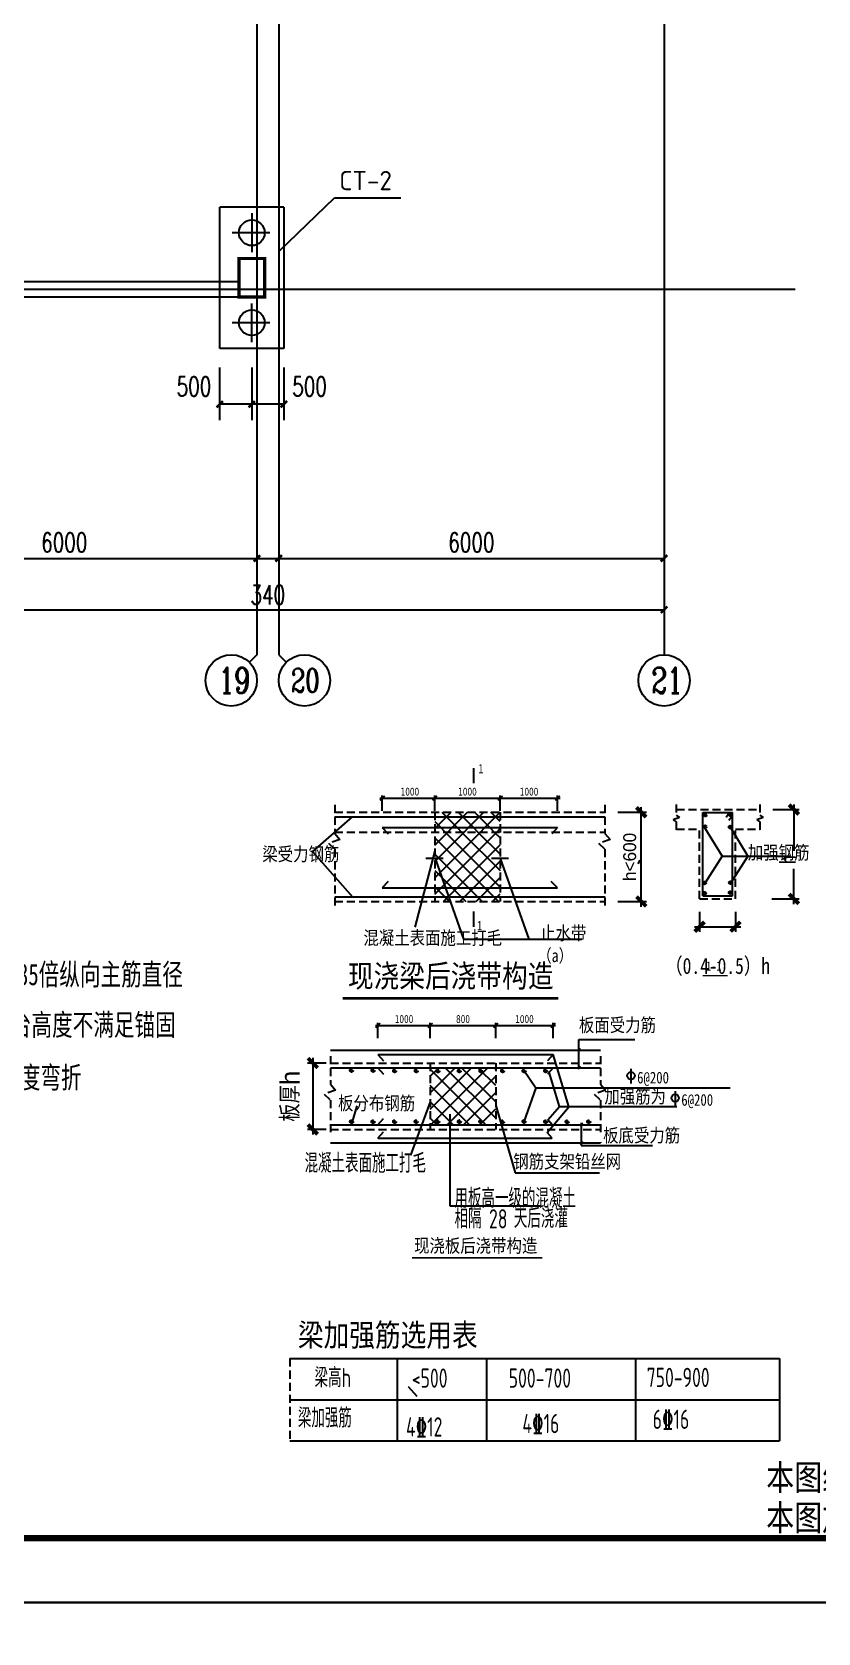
# Model space of a CAD drawing. Extents: x -73672 to 366960, y -527333 to 140666.
# Drawn here: x 296272 to 308511, y -18693 to 6234 of the extents above; entities that cross this region are included whole.
import ezdxf
from ezdxf.enums import TextEntityAlignment as Align

# ---------------------------------------------------------------- set-up
doc = ezdxf.new("R2010")
doc.units = 0
doc.header["$LTSCALE"] = 1000
doc.header["$MEASUREMENT"] = 0
doc.linetypes.add('CENTERX2', pattern=[4, 2.5, -0.5, 0.5, -0.5])
doc.linetypes.add('HIDDEN2', pattern=[0.1875, 0.125, -0.0625])
for name, color, linetype in [('1', 1, 'CENTERX2'), ('AXIS', 3, 'Continuous'), ('AXIS_TEXT', 7, 'Continuous'), ('COLUMN', 9, 'Continuous'), ('E_WINDOW', 4, 'Continuous'), ('LAYER1', 210, 'HIDDEN2'), ('LAYER2', 6, 'Continuous'), ('LAYER3', 7, 'Continuous'), ('LAYER4', 7, 'Continuous'), ('NUM', 3, 'Continuous'), ('PUB_TEXT', 7, 'Continuous'), ('PUB_TITLE', 4, 'Continuous'), ('TEXT', 3, 'Continuous'), ('WALL', 9, 'Continuous'), ('图签', 120, 'Continuous'), ('建-尺寸', 3, 'Continuous')]:
    doc.layers.add(name, color=color, linetype=linetype)
doc.styles.add('_HZTXT', font='', dxfattribs={"width": 0.8})
doc.styles.add('_TCH_AXIS', font='COMPLEX', dxfattribs={"bigfont": 'GBCBIG'})
doc.styles.add('_TCH_DIM_T3', font='SIMPLEX', dxfattribs={"width": 0.705882, "bigfont": 'GBCBIG'})
doc.styles.add('A-DIM_T3', font='SIMPLEX', dxfattribs={"width": 0.705882, "bigfont": 'GBCBIG'})
doc.styles.add('COMPLEX', font='COMPLEX', dxfattribs={"bigfont": 'Tssdchn.shx'})
doc.styles.add('HZTXT', font='txt', dxfattribs={"bigfont": 'HZTXT'})
doc.styles.add('STYLE2', font='simtxt.shx', dxfattribs={"bigfont": 'hzdx.shx'})
doc.styles.add('STYLE3', font='', dxfattribs={"width": 0.8})
doc.styles.add('TSSD_Norm', font='Tssdeng.shx', dxfattribs={"bigfont": 'hztxt.shx'})
doc.styles.add('TSSD_Rein', font='Tssdeng.shx', dxfattribs={"width": 0.7, "bigfont": 'hztxt.shx'})
doc.styles.add('图签', font='', dxfattribs={"width": 0.8})
doc.styles.add('说明', font='', dxfattribs={"width": 0.7})
doc.styles.get('_HZTXT').set_extended_font_data('NSimSun')
doc.styles.get('STYLE3').set_extended_font_data('SimSun')
doc.styles.get('图签').set_extended_font_data('SimSun')
doc.styles.get('说明').set_extended_font_data('FangSong_GB2312')
doc.dimstyles.new('1', dxfattribs={"dimtxt": 250, "dimasz": 150, "dimexe": 80, "dimexo": 200, "dimgap": 80, "dimtad": 1, "dimdec": 0, "dimzin": 0, "dimdsep": 46, "dimtxsty": 'STYLE3', "dimblk1": 'ARCHTICK', "dimblk2": 'ARCHTICK', "dimsah": 1, "dimcen": 0.09, "dimdle": 80, "dimclrd": 256, "dimclre": 256, "dimclrt": 256, "dimadec": 0, "dimazin": 0, "dimtfac": 1, "dimtdec": 0, "dimtmove": 2, "dimatfit": 3, "dimldrblk": 'ARCHTICK', "dimfxl": 0, "dimtolj": 1, "dimtzin": 0, "dimarcsym": 0})
doc.dimstyles.new('3', dxfattribs={"dimtxt": 200, "dimasz": 150, "dimexe": 80, "dimexo": 200, "dimgap": 80, "dimtad": 1, "dimdec": 0, "dimzin": 0, "dimdsep": 46, "dimtxsty": 'STYLE2', "dimblk1": 'ARCHTICK', "dimblk2": 'ARCHTICK', "dimsah": 1, "dimcen": 0.09, "dimdle": 80, "dimclrd": 256, "dimclre": 256, "dimclrt": 256, "dimadec": 0, "dimazin": 0, "dimtfac": 1, "dimtdec": 0, "dimtmove": 2, "dimatfit": 3, "dimldrblk": 'ARCHTICK', "dimfxl": 0, "dimtolj": 1, "dimtzin": 0, "dimarcsym": 0})
doc.dimstyles.new('_TCH_ARCH-100', dxfattribs={"dimtxt": 297.5, "dimasz": 100, "dimexe": 250, "dimexo": 300, "dimgap": 100, "dimtad": 1, "dimdec": 0, "dimzin": 0, "dimdsep": 46, "dimtxsty": '_TCH_DIM_T3', "dimblk": 'ARCHTICK', "dimcen": 0.09, "dimclrt": 7, "dimazin": 2, "dimtfac": 1, "dimtdec": 0, "dimtix": 1, "dimtmove": 2, "dimatfit": 3, "dimfxl": 0, "dimtolj": 1, "dimtzin": 0, "dimarcsym": 0})
doc.dimstyles.new('A-DIM-100', dxfattribs={"dimtxt": 297.5, "dimasz": 100, "dimexe": 250, "dimexo": 300, "dimgap": 100, "dimtad": 1, "dimdec": 0, "dimzin": 0, "dimdsep": 46, "dimtxsty": 'A-DIM_T3', "dimblk": 'ARCHTICK', "dimcen": 0.09, "dimclrt": 7, "dimazin": 2, "dimtfac": 1, "dimtdec": 0, "dimtix": 1, "dimtmove": 2, "dimatfit": 3, "dimfxl": 0, "dimtolj": 1, "dimtzin": 0, "dimarcsym": 0})
doc.dimstyles.new('NEW', dxfattribs={"dimtxt": 200, "dimasz": 150, "dimexe": 80, "dimexo": 0, "dimgap": 50, "dimtad": 1, "dimdec": 0, "dimzin": 0, "dimdsep": 46, "dimtxsty": 'STYLE2', "dimblk1": 'ARCHTICK', "dimblk2": 'ARCHTICK', "dimsah": 1, "dimcen": 0.09, "dimdle": 80, "dimclrd": 256, "dimclre": 256, "dimclrt": 256, "dimadec": 0, "dimazin": 0, "dimtfac": 1, "dimtdec": 0, "dimtmove": 2, "dimatfit": 3, "dimldrblk": 'ARCHTICK', "dimfxl": 0, "dimtolj": 1, "dimtzin": 0, "dimarcsym": 0})
pattern_1 = [(45, (290889.64, -20878.62), (-127.2792, 127.2792), []), (135, (290889.64, -20878.62), (-127.2792, -127.2792), [])]

# ---------------------------------------------------------------- blocks, each defined once
blk = doc.blocks.new('0#竖图签')
at = {"layer": '图签', "style": '图签', "width": 0.8}
for s, p in [('本图纸版权归公司所有，不得用于本工程以外范围', (-17674, 746)), ('本图加盖公司出图专用章有效', (-17674, 121))]:
    blk.add_text(s, height=400, dxfattribs=at).set_placement(p)
blk = doc.blocks.new('_ArchTick')
at = {"color": 0, "linetype": 'ByBlock', "const_width": 0.4}
blk.add_lwpolyline([(-0.5, -0.5), (0.5, 0.5)], dxfattribs=at)
blk = doc.blocks.new('*D7796')
at = {"layer": 'Defpoints', "color": 0}
for p in [(307607, -5872), (307594, -7263), (308136, -7263)]:
    blk.add_point(p, dxfattribs=at)
at = {"layer": 'LAYER3', "lineweight": -2}
for p, q in [((307807, -5872), (308216, -5872)), ((308136, -5792), (308136, -6513)), ((308136, -7343), (308136, -6797)), ((307794, -7263), (308216, -7263))]:
    blk.add_line(p, q, dxfattribs=at)
at = {"layer": 'LAYER3', "linetype": 'ByBlock', "lineweight": -2, "xscale": 150, "yscale": 150, "zscale": 150}
for p, rotation in [((308136, -5872), 90), ((308136, -7263), 270)]:
    blk.add_blockref('_ArchTick', p, dxfattribs=dict(at, rotation=rotation))
at = {"layer": 'LAYER3', "insert": (308038, -6655), "char_height": 250, "attachment_point": 5, "rotation": 90, "style": 'STYLE3'}
blk.add_mtext('\\A1;h', dxfattribs=at)
blk = doc.blocks.new('*D7797')
at = {"layer": 'Defpoints', "color": 0}
for p in [(305195, -5915), (305760, -5915), (305195, -7305)]:
    blk.add_point(p, dxfattribs=at)
at = {"layer": 'LAYER3', "lineweight": -2}
for p, q in [((305395, -5915), (305840, -5915)), ((305760, -7385), (305760, -5835)), ((305395, -7305), (305840, -7305))]:
    blk.add_line(p, q, dxfattribs=at)
at = {"layer": 'LAYER3', "linetype": 'ByBlock', "lineweight": -2, "xscale": 150, "yscale": 150, "zscale": 150}
for p, rotation in [((305760, -5915), 90), ((305760, -7305), 270)]:
    blk.add_blockref('_ArchTick', p, dxfattribs=dict(at, rotation=rotation))
at = {"layer": 'LAYER3', "insert": (305580, -6610), "char_height": 200, "attachment_point": 5, "rotation": 90, "style": 'STYLE2'}
blk.add_mtext('\\A1;h<600', dxfattribs=at)
blk = doc.blocks.new('*D7798')
at = {"layer": 'Defpoints', "color": 0}
for p in [(306668, -7263), (307228, -7263), (307228, -7696)]:
    blk.add_point(p, dxfattribs=at)
at = {"layer": 'LAYER3', "lineweight": -2}
for p, q in [((306668, -7463), (306668, -7776)), ((307228, -7463), (307228, -7776)), ((306588, -7696), (307308, -7696))]:
    blk.add_line(p, q, dxfattribs=at)
at = {"layer": 'LAYER3', "linetype": 'ByBlock', "lineweight": -2, "xscale": 150, "yscale": 150, "zscale": 150, "rotation": 180}
blk.add_blockref('_ArchTick', (306668, -7696), dxfattribs=at)
at = {"layer": 'LAYER3', "linetype": 'ByBlock', "lineweight": -2, "xscale": 150, "yscale": 150, "zscale": 150}
blk.add_blockref('_ArchTick', (307228, -7696), dxfattribs=at)
at = {"layer": 'LAYER3', "insert": (306948, -8323), "char_height": 250, "attachment_point": 5, "style": 'STYLE3'}
blk.add_mtext('\\A1;（0.4-0.5）h', dxfattribs=at)
blk = doc.blocks.new('*D7799')
at = {"layer": 'Defpoints', "color": 0}
for p in [(300853, -9819), (300644, -10852), (300853, -10852)]:
    blk.add_point(p, dxfattribs=at)
at = {"layer": 'TEXT', "lineweight": -2}
for p, q in [((300853, -9819), (300564, -9819)), ((300644, -9739), (300644, -10932)), ((300853, -10852), (300564, -10852))]:
    blk.add_line(p, q, dxfattribs=at)
at = {"layer": 'TEXT', "linetype": 'ByBlock', "lineweight": -2, "xscale": 150, "yscale": 150, "zscale": 150}
for p, rotation in [((300644, -9819), 90), ((300644, -10852), 270)]:
    blk.add_blockref('_ArchTick', p, dxfattribs=dict(at, rotation=rotation))
at = {"layer": 'TEXT', "insert": (300292, -10336), "char_height": 300, "attachment_point": 5, "rotation": 90, "style": 'STYLE2'}
blk.add_mtext('\\A1;板厚h', dxfattribs=at)
blk = doc.blocks.new('_AXISO')
blk.add_circle((0, 0), 0.5)
at = {"layer": 'AXIS_TEXT', "style": 'COMPLEX'}
blk.add_attdef('A', text='', height=0.56, dxfattribs=at).set_placement((-0.25, -0.28), (0.25, -0.28), align=Align.FIT)
blk = doc.blocks.new('*D7920')
at = {"layer": 'AXIS', "color": 0, "lineweight": -2}
for p, q in [((191774, 238), (191774, -3012)), ((306114, 238), (306114, -3012)), ((191774, -2762), (306114, -2762))]:
    blk.add_line(p, q, dxfattribs=at)
at = {"layer": 'Defpoints', "color": 0}
for p in [(191774, 538), (306114, 538), (306114, -2762)]:
    blk.add_point(p, dxfattribs=at)
at = {"layer": 'AXIS', "color": 0, "linetype": 'ByBlock', "lineweight": -2, "xscale": 100, "yscale": 100, "zscale": 100, "rotation": 180}
blk.add_blockref('_ArchTick', (191774, -2762), dxfattribs=at)
at = {"layer": 'AXIS', "color": 0, "linetype": 'ByBlock', "lineweight": -2, "xscale": 100, "yscale": 100, "zscale": 100}
blk.add_blockref('_ArchTick', (306114, -2762), dxfattribs=at)
at = {"layer": 'AXIS', "color": 7, "insert": (248944, -2513), "char_height": 297.5, "attachment_point": 5, "style": '_TCH_DIM_T3'}
blk.add_mtext('\\A1;114340', dxfattribs=at)
blk = doc.blocks.new('*D7938')
at = {"layer": 'AXIS', "color": 0, "lineweight": -2}
for p, q in [((293774, 238), (293774, -2212)), ((299774, 238), (299774, -2212)), ((293774, -1962), (299774, -1962))]:
    blk.add_line(p, q, dxfattribs=at)
at = {"layer": 'Defpoints', "color": 0}
for p in [(293774, 538), (299774, 538), (299774, -1962)]:
    blk.add_point(p, dxfattribs=at)
at = {"layer": 'AXIS', "color": 0, "linetype": 'ByBlock', "lineweight": -2, "xscale": 100, "yscale": 100, "zscale": 100, "rotation": 180}
blk.add_blockref('_ArchTick', (293774, -1962), dxfattribs=at)
at = {"layer": 'AXIS', "color": 0, "linetype": 'ByBlock', "lineweight": -2, "xscale": 100, "yscale": 100, "zscale": 100}
blk.add_blockref('_ArchTick', (299774, -1962), dxfattribs=at)
at = {"layer": 'AXIS', "color": 7, "insert": (296774, -1713), "char_height": 297.5, "attachment_point": 5, "style": '_TCH_DIM_T3'}
blk.add_mtext('\\A1;6000', dxfattribs=at)
blk = doc.blocks.new('*D7939')
at = {"layer": 'AXIS', "color": 0, "lineweight": -2}
for p, q in [((299774, 238), (299774, -2212)), ((300114, 238), (300114, -2212)), ((299774, -1962), (300114, -1962))]:
    blk.add_line(p, q, dxfattribs=at)
at = {"layer": 'Defpoints', "color": 0}
for p in [(299774, 538), (300114, 538), (300114, -1962)]:
    blk.add_point(p, dxfattribs=at)
at = {"layer": 'AXIS', "color": 0, "linetype": 'ByBlock', "lineweight": -2, "xscale": 100, "yscale": 100, "zscale": 100, "rotation": 180}
blk.add_blockref('_ArchTick', (299774, -1962), dxfattribs=at)
at = {"layer": 'AXIS', "color": 0, "linetype": 'ByBlock', "lineweight": -2, "xscale": 100, "yscale": 100, "zscale": 100}
blk.add_blockref('_ArchTick', (300114, -1962), dxfattribs=at)
at = {"layer": 'AXIS', "color": 7, "insert": (299944, -2529), "char_height": 297.5, "attachment_point": 5, "style": '_TCH_DIM_T3'}
blk.add_mtext('\\A1;340', dxfattribs=at)
blk = doc.blocks.new('*D7940')
at = {"layer": 'AXIS', "color": 0, "lineweight": -2}
for p, q in [((300114, 238), (300114, -2212)), ((306114, 238), (306114, -2212)), ((300114, -1962), (306114, -1962))]:
    blk.add_line(p, q, dxfattribs=at)
at = {"layer": 'Defpoints', "color": 0}
for p in [(300114, 538), (306114, 538), (306114, -1962)]:
    blk.add_point(p, dxfattribs=at)
at = {"layer": 'AXIS', "color": 0, "linetype": 'ByBlock', "lineweight": -2, "xscale": 100, "yscale": 100, "zscale": 100, "rotation": 180}
blk.add_blockref('_ArchTick', (300114, -1962), dxfattribs=at)
at = {"layer": 'AXIS', "color": 0, "linetype": 'ByBlock', "lineweight": -2, "xscale": 100, "yscale": 100, "zscale": 100}
blk.add_blockref('_ArchTick', (306114, -1962), dxfattribs=at)
at = {"layer": 'AXIS', "color": 7, "insert": (303114, -1713), "char_height": 297.5, "attachment_point": 5, "style": '_TCH_DIM_T3'}
blk.add_mtext('\\A1;6000', dxfattribs=at)
blk = doc.blocks.new('*D8985')
at = {"layer": 'Defpoints', "color": 0}
for p in [(299694, 1308), (300194, 1308), (299694, 439)]:
    blk.add_point(p, dxfattribs=at)
at = {"layer": '建-尺寸', "color": 0, "lineweight": -2}
for p, q in [((299694, 1008), (299694, 189)), ((300194, 1008), (300194, 189)), ((300194, 439), (299694, 439))]:
    blk.add_line(p, q, dxfattribs=at)
at = {"layer": '建-尺寸', "color": 0, "linetype": 'ByBlock', "lineweight": -2, "xscale": 100, "yscale": 100, "zscale": 100, "rotation": 180}
blk.add_blockref('_ArchTick', (299694, 439), dxfattribs=at)
at = {"layer": '建-尺寸', "color": 0, "linetype": 'ByBlock', "lineweight": -2, "xscale": 100, "yscale": 100, "zscale": 100}
blk.add_blockref('_ArchTick', (300194, 439), dxfattribs=at)
at = {"layer": '建-尺寸', "color": 7, "insert": (300594, 714), "char_height": 297.5, "attachment_point": 5, "style": 'A-DIM_T3'}
blk.add_mtext('\\A1;500', dxfattribs=at)
blk = doc.blocks.new('*D8986')
at = {"layer": 'Defpoints', "color": 0}
for p in [(299194, 1308), (299694, 1308), (299194, 439)]:
    blk.add_point(p, dxfattribs=at)
at = {"layer": '建-尺寸', "color": 0, "lineweight": -2}
for p, q in [((299194, 1008), (299194, 189)), ((299694, 1008), (299694, 189)), ((299694, 439), (299194, 439))]:
    blk.add_line(p, q, dxfattribs=at)
at = {"layer": '建-尺寸', "color": 0, "linetype": 'ByBlock', "lineweight": -2, "xscale": 100, "yscale": 100, "zscale": 100, "rotation": 180}
blk.add_blockref('_ArchTick', (299194, 439), dxfattribs=at)
at = {"layer": '建-尺寸', "color": 0, "linetype": 'ByBlock', "lineweight": -2, "xscale": 100, "yscale": 100, "zscale": 100}
blk.add_blockref('_ArchTick', (299694, 439), dxfattribs=at)
at = {"layer": '建-尺寸', "color": 7, "insert": (298794, 714), "char_height": 297.5, "attachment_point": 5, "style": 'A-DIM_T3'}
blk.add_mtext('\\A1;500', dxfattribs=at)

msp = doc.modelspace()

# ---------------------------------------------------------------- hatches: boundary and pattern name
at = {"layer": 'LAYER1'}
h = msp.add_hatch(dxfattribs=at)
h.set_pattern_fill('ANSI37', color=256, scale=1440, style=0)
h.set_pattern_definition(pattern_1)
h.paths.add_polyline_path([(303563.51, -7088.79), (303563.51, -6221.87), (302542.62, -6221.87), (302542.62, -7088.79)])
h.paths.add_polyline_path([(303563.51, -6152.67), (303563.51, -5986.71), (302542.62, -5986.71), (302542.62, -6152.67)])
h.paths.add_polyline_path([(302542.62, -5914.71), (302542.62, -5986.71), (303563.51, -5986.71), (303563.51, -5914.71)])
h.paths.add_polyline_path([(303563.51, -7233.42), (303563.51, -7088.79), (302542.62, -7088.79), (302542.62, -7233.42)])
h.paths.add_polyline_path([(303563.51, -7305.42), (303563.51, -7233.42), (302542.62, -7233.42), (302542.62, -7305.42)])
for points in [[(306777.46, -5960.39, 1), (306733.09, -5960.39, 1)], [(307169.74, -5955.55, 1), (307125.37, -5955.55, 1)], [(306777.46, -6139.43, 1), (306733.09, -6139.43, 1)], [(307164.89, -6144.27, 1), (307120.53, -6144.27, 1)], [(306767.78, -7015.28, 1), (306723.41, -7015.28, 1)], [(306767.78, -7174.97, 1), (306723.41, -7174.97, 1)], [(307164.89, -7165.29, 1), (307120.53, -7165.29, 1)], [(307169.74, -7010.45, 1), (307125.37, -7010.45, 1)], [(301273.13, -9934.24, 1), (301222.42, -9934.24, 1)], [(301609.07, -9934.24, 1), (301558.37, -9934.24, 1)], [(301894.31, -9940.8, 1), (301945.02, -9940.8, 1)], [(302231.19, -9940.8, 1), (302281.9, -9940.8, 1)], [(302568.07, -9941.73, 1), (302618.77, -9941.73, 1)], [(302901.22, -9940.8, 1), (302951.92, -9940.8, 1)], [(303239.03, -9942.66, 1), (303289.73, -9942.66, 1)], [(303574.97, -9939.87, 1), (303625.68, -9939.87, 1)], [(303909.99, -9940.8, 1), (303960.69, -9940.8, 1)], [(304245.93, -9939.87, 1), (304296.64, -9939.87, 1)], [(301273.13, -10731.24, 1), (301222.42, -10731.24, 1)], [(301609.07, -10731.24, 1), (301558.37, -10731.24, 1)], [(301944.08, -10731.24, 1.00000014), (301893.38, -10731.24, 1.00000014)], [(302280.03, -10730.3, 1.00000014), (302229.32, -10730.3, 1.00000014)], [(302615.98, -10730.3, 1.00000014), (302565.27, -10730.3, 1.00000014)], [(302952.86, -10730.3, 1.00000014), (302902.15, -10730.3, 1.00000014)], [(303287.87, -10729.37, 1.00000014), (303237.16, -10729.37, 1.00000014)], [(303625.68, -10732.17, 1.00000014), (303574.97, -10732.17, 1.00000014)], [(303959.76, -10728.44, 1.00000014), (303909.05, -10728.44, 1.00000014)], [(304296.64, -10731.24, 1.00000014), (304245.93, -10731.24, 1.00000014)], [(304631.65, -10732.17, 1.00000014), (304580.95, -10732.17, 1.00000014)], [(304967.6, -10731.24, 1.00000014), (304916.89, -10731.24, 1.00000014)]]:
    msp.add_hatch(color=256, dxfattribs=at).paths.add_polyline_path(points)
h = msp.add_hatch(dxfattribs=at)
h.set_pattern_fill('ANSI37', color=256, scale=1440, style=0)
h.set_pattern_definition(pattern_1)
h.paths.add_polyline_path([(303563.51, -6221.87), (303563.51, -6152.67), (302542.62, -6152.67), (302542.62, -6221.87)])
h = msp.add_hatch(dxfattribs=at)
h.set_pattern_fill('ANSI37', color=256, scale=1440, style=0)
h.set_pattern_definition([(45, (290820.21, -28042.66), (-127.2792, 127.2792), []), (135, (290820.21, -28042.66), (-127.2792, -127.2792), [])])
h.paths.add_polyline_path([(302473.19, -10779.78), (303494.08, -10779.78), (303494.08, -9891.43), (302473.19, -9891.43)])

# ---------------------------------------------------------------- linework, layer by layer
at = {"color": 1}
for p, q in [((299774.25, 59880.53), (299774.25, -593.32)), ((300114.25, 59880.53), (300114.25, -593.32)), ((306114.25, 59880.53), (306114.25, -593.32)), ((189388.6, 2228.34), (308158.19, 2228.34))]:
    msp.add_line(p, q, dxfattribs=at)
at = {"color": 0}
for p, q in [((300194.25, 3508.34), (299194.25, 3508.34)), ((299194.25, 1308.34), (299194.25, 3508.34)), ((300126.23, 2829.07), (300982.28, 3650.19)), ((300194.25, 3508.34), (300194.25, 1308.34)), ((300982.28, 3650.19), (302013.65, 3650.19)), ((300194.25, 1308.34), (299194.25, 1308.34))]:
    msp.add_line(p, q, dxfattribs=at)
at = {"color": 0, "const_width": 50}
for points in [[(299894.25, 2108.34), (299894.25, 2708.34), (299494.25, 2708.34), (299494.25, 2108.34), (299894.25, 2108.34)], [(299494.25, 2108.34), (299894.25, 2108.34), (299894.25, 2708.34), (299494.25, 2708.34), (299494.25, 2108.34)]]:
    msp.add_lwpolyline(points, dxfattribs=at)
at = {"layer": 'AXIS'}
for p, q in [((299774.25, 538.09), (299774.25, -3461.91)), ((300114.25, 538.09), (300114.25, -3461.91)), ((306114.25, 538.09), (306114.25, -3461.91)), ((299774.25, -3461.91), (299657.09, -3579.07)), ((300114.25, -3461.91), (300231.41, -3579.07))]:
    msp.add_line(p, q, dxfattribs=at)
at = {"layer": 'COLUMN'}
for points in [[(299894.25, 2708.34), (299494.25, 2708.34)], [(299494.25, 2708.34), (299494.25, 2108.34)], [(299494.25, 2708.34), (299494.25, 2108.34)], [(299894.25, 2708.34), (299494.25, 2708.34)], [(299894.25, 2108.34), (299894.25, 2708.34)], [(299894.25, 2108.34), (299894.25, 2708.34)], [(299494.25, 2108.34), (299894.25, 2108.34)], [(299494.25, 2108.34), (299894.25, 2108.34)]]:
    msp.add_lwpolyline(points, dxfattribs=at)
at = {"layer": 'E_WINDOW'}
for p, q in [((299694.25, 3413.81), (299694.25, 2808.34)), ((299975.72, 3108.34), (299388.18, 3108.34)), ((299694.25, 1402.87), (299694.25, 2008.34)), ((299975.72, 1708.34), (299388.18, 1708.34))]:
    msp.add_line(p, q, dxfattribs=at)
for centre in [(299694.25, 3108.34), (299694.25, 1708.34)]:
    msp.add_circle(centre, 200, dxfattribs=at)
at = {"layer": 'LAYER1'}
for p, q in [((300988.32, -5796.82), (300988.32, -6244.67)), ((300988.99, -5914.71), (305194.64, -5914.71)), ((302542.62, -5914.71), (302542.62, -7305.42)), ((303563.51, -5914.71), (303563.51, -7305.42)), ((305193.97, -5796.82), (305193.97, -6244.67)), ((306302.29, -5793.73), (306302.29, -5960.2)), ((306302.29, -5960.2), (306352.34, -5998.24)), ((306305.93, -5871.83), (307607.12, -5871.83)), ((307607.12, -5793.73), (307607.12, -5960.2)), ((307607.12, -5960.2), (307657.16, -5998.24)), ((300988.99, -6221.87), (305194.64, -6221.87)), ((306352.34, -5998.24), (306256.03, -6031.81)), ((306256.03, -6031.81), (306302.29, -6063.14)), ((306302.29, -6063.14), (306302.29, -6238.67)), ((306305.93, -6178.99), (306668.38, -6178.99)), ((306668.38, -7262.54), (306668.38, -6178.99)), ((307227.59, -7262.54), (307227.59, -6178.99)), ((307227.59, -6178.99), (307607.12, -6178.99)), ((307657.16, -5998.24), (307560.86, -6031.81)), ((307560.86, -6031.81), (307607.12, -6063.14)), ((307607.12, -6063.14), (307607.12, -6238.67)), ((301067.13, -6338.18), (300889.82, -6397.24)), ((300889.82, -6397.24), (300988.32, -6490.75)), ((300988.32, -6244.67), (301067.13, -6338.18)), ((305272.78, -6338.18), (305095.46, -6397.24)), ((305095.46, -6397.24), (305193.97, -6490.75)), ((305193.97, -6244.67), (305272.78, -6338.18)), ((300988.32, -6490.75), (300988.32, -7419.99)), ((305193.97, -6490.75), (305193.97, -7419.99)), ((300988.99, -7305.42), (305194.64, -7305.42)), ((306668.38, -7262.54), (307227.59, -7262.54)), ((300918.9, -9709.92), (300918.9, -10149.39)), ((305124.54, -9709.92), (305124.54, -10149.39)), ((300919.56, -9819.43), (305125.21, -9819.43)), ((302473.19, -9819.43), (302473.19, -10851.78)), ((303494.08, -9819.43), (303494.08, -10851.78)), ((300918.9, -10149.39), (300997.7, -10242.9)), ((305124.54, -10149.39), (305203.35, -10242.9)), ((300997.7, -10242.9), (300820.39, -10301.96)), ((300820.39, -10301.96), (300918.9, -10395.46)), ((300918.9, -10395.46), (300918.9, -10933.04)), ((305203.35, -10242.9), (305026.04, -10301.96)), ((305026.04, -10301.96), (305124.54, -10395.46)), ((305124.54, -10395.46), (305124.54, -10933.04)), ((300919.56, -10851.78), (305125.21, -10851.78)), ((305124.54, -11050.73), (305124.54, -11062.34)), ((300284.94, -14420.85), (300284.94, -15700.85))]:
    msp.add_line(p, q, dxfattribs=at)
at = {"layer": 'LAYER1', "linetype": 'ByBlock'}
for p, q in [((300284.94, -14420.85), (307912.36, -14420.85)), ((303347.52, -14420.85), (303347.52, -15700.85)), ((300284.94, -15060.85), (307912.36, -15060.85)), ((300284.94, -15700.85), (307912.36, -15700.85))]:
    msp.add_line(p, q, dxfattribs=at)
at = {"layer": 'LAYER1'}
for centre, radius in [((306755.28, -5960.39), 22.18), ((307147.55, -5955.55), 22.18), ((306755.28, -6139.43), 22.18), ((307142.71, -6144.27), 22.18), ((306745.59, -7015.28), 22.18), ((306745.59, -7174.97), 22.18), ((307142.71, -7165.29), 22.18), ((307147.55, -7010.45), 22.18), ((301247.77, -9934.24), 25.35), ((301583.72, -9934.24), 25.35), ((301919.66, -9940.8), 25.35), ((302256.54, -9940.8), 25.35), ((302593.42, -9941.73), 25.35), ((302926.57, -9940.8), 25.35), ((303264.38, -9942.66), 25.35), ((303600.33, -9939.87), 25.35), ((303935.34, -9940.8), 25.35), ((304271.29, -9939.87), 25.35), ((301247.77, -10731.24), 25.35), ((301583.72, -10731.24), 25.35), ((301918.73, -10731.24), 25.35), ((302254.68, -10730.3), 25.35), ((302590.62, -10730.3), 25.35), ((302927.5, -10730.3), 25.35), ((303262.52, -10729.37), 25.35), ((303600.33, -10732.17), 25.35), ((303934.41, -10728.44), 25.35), ((304271.29, -10731.24), 25.35), ((304606.3, -10732.17), 25.35), ((304942.25, -10731.24), 25.35)]:
    msp.add_circle(centre, radius, dxfattribs=at)
at = {"layer": 'LAYER2'}
for p, q in [((306716.38, -7214.54), (306716.38, -5919.83)), ((306716.38, -5919.83), (307179.59, -5919.83)), ((307134.65, -5919.83), (307079.42, -5995.83)), ((307179.59, -5967.49), (307124.36, -6043.5)), ((307179.59, -7214.54), (307179.59, -5919.83)), ((300988.32, -5986.71), (305193.97, -5986.71)), ((301727.14, -6152.67), (304456.5, -6152.67)), ((301727.14, -6152.67), (301815.8, -6251.55)), ((304456.5, -6152.67), (304367.84, -6251.55)), ((302672.91, -6636.37), (302407.09, -6636.37)), ((303693.79, -6636.37), (303427.98, -6636.37)), ((301815.8, -6989.92), (301727.14, -7088.79)), ((301727.14, -7088.79), (304456.5, -7088.79)), ((304456.5, -7088.79), (304357.68, -6993.89)), ((306716.38, -7214.54), (307179.59, -7214.54)), ((300988.99, -7233.42), (305194.64, -7233.42)), ((303147.33, -7460.66), (303147.33, -7698.65)), ((300918.9, -9617.45), (305124.54, -9617.45)), ((301657.71, -9685.38), (304387.07, -9685.38)), ((301657.71, -9685.38), (301746.37, -9784.25)), ((304387.07, -9685.38), (304298.41, -9784.25)), ((304809.45, -9594.22), (304769.48, -9639.48)), ((300918.9, -9891.43), (305124.54, -9891.43)), ((301657.71, -9891.43), (301746.37, -9990.3)), ((304387.07, -9891.43), (304298.41, -9990.3)), ((304809.45, -9868.2), (304769.48, -9913.45)), ((301657.71, -10779.78), (301746.37, -10680.91)), ((304372.58, -10779.78), (304305.14, -10704.58)), ((300919.56, -10779.78), (305125.21, -10779.78)), ((301657.71, -10986.53), (301746.37, -10887.66)), ((304372.58, -10986.53), (304293.39, -10898.21)), ((304842.32, -10756.92), (304802.34, -10802.18)), ((300919.56, -11062.34), (305125.21, -11062.34)), ((301657.71, -10986.53), (304372.58, -10986.53)), ((304842.32, -11039.48), (304802.34, -11084.74))]:
    msp.add_line(p, q, dxfattribs=at)
at = {"layer": 'LAYER3'}
for p, q in [((301688.74, -5693.47), (302581.02, -5693.47)), ((301727.14, -5890.71), (301727.14, -5655.07)), ((302542.62, -5890.71), (302542.62, -5655.07)), ((303525.11, -5693.47), (304494.9, -5693.47)), ((304456.5, -5890.71), (304456.5, -5655.07)), ((301657.71, -9430.99), (301657.71, -9195.34)), ((302473.19, -9430.99), (302473.19, -9195.34)), ((304387.07, -9430.99), (304387.07, -9195.34)), ((301619.31, -9233.74), (302511.59, -9233.74)), ((303455.68, -9233.74), (304425.47, -9233.74))]:
    msp.add_line(p, q, dxfattribs=at)
at = {"layer": 'LAYER4'}
for p, q in [((303147.33, -5225.62), (303147.33, -5463.61)), ((302504.22, -5693.47), (303601.91, -5693.47)), ((303563.51, -5890.71), (303563.51, -5655.07)), ((301256.66, -5986.71), (300642.34, -6523.96)), ((306746.55, -6149.27), (307017.86, -6595.57)), ((307146.89, -6149.27), (307418.2, -6595.57)), ((300642.34, -6523.96), (301263.56, -7233.42)), ((302542.62, -6516.7), (302233.85, -7705.39)), ((302547.96, -6636.37), (302991.69, -7889.23)), ((303563.51, -6636.37), (304007.32, -7889.45)), ((305736.9, -6659.3), (305705.07, -6717.1)), ((307017.86, -6595.57), (306753.17, -7015.43)), ((307017.86, -6595.57), (308084.04, -6595.57)), ((307418.2, -6595.57), (307153.51, -7015.43)), ((302991.69, -7889.23), (302992.01, -7889.45)), ((302992.01, -7889.45), (304832.02, -7889.45)), ((303494.08, -9430.99), (303494.08, -9195.34)), ((302434.79, -9233.74), (303532.48, -9233.74)), ((304789.26, -9449.89), (305657.95, -9449.89)), ((304789.26, -9913.35), (304789.26, -9449.89)), ((304632.13, -10493.52), (304387.07, -9685.38)), ((303929.45, -9932.07), (304116.62, -10202.75)), ((304484.37, -10493.52), (304323.34, -9962.5)), ((304116.62, -10202.75), (303932.96, -10733.97)), ((304116.62, -10202.75), (307144.34, -10202.75)), ((302473.19, -10421.42), (302164.42, -11251.76)), ((301255.08, -10747.77), (301337.91, -10484.63)), ((302777.28, -10616.38), (302777.28, -12044.49)), ((303494.08, -10482.28), (303798.23, -11529.58)), ((304293.39, -10898.21), (304637.04, -10493.52)), ((304305.14, -10704.58), (304484.37, -10493.52)), ((304484.37, -10493.52), (305944.93, -10493.52)), ((305944.93, -10493.52), (306314.98, -10493.52)), ((304822.12, -10750.54), (304822.12, -11103.5)), ((304822.12, -11103.5), (305934.67, -11103.5)), ((303798.23, -11529.58), (305110.58, -11529.58)), ((302777.28, -12044.49), (304199.66, -12044.49))]:
    msp.add_line(p, q, dxfattribs=at)
for points, const_width in [([(306714.82, -8459.46), (307105.49, -8459.46)], 24), ([(301112.06, -8810.27), (304465.35, -8810.27)], 40), ([(302188.45, -12851.4), (302188.45, -12851.4), (304217.96, -12851.4)], 24)]:
    msp.add_lwpolyline(points, dxfattribs=dict(at, const_width=const_width))
at = {"layer": 'PUB_TEXT', "color": 7}
for p, q in [((305599.04, -9908.39), (305599.04, -10136.39)), ((306286.78, -10255.62), (306286.78, -10483.62))]:
    msp.add_line(p, q, dxfattribs=at)
for centre in [(305599.04, -10016.39), (306286.78, -10363.62)]:
    msp.add_circle(centre, 57.6, dxfattribs=at)
at = {"layer": 'PUB_TITLE'}
for points in [[(177678.75, -18217.87), (326378.75, -18217.87), (326378.75, 65882.13), (177678.75, 65882.13)], [(177678.75, -102317.87), (326378.75, -102317.87), (326378.75, -18217.87), (177678.75, -18217.87)]]:
    msp.add_lwpolyline(points, close=True, dxfattribs=at)
at = {"layer": 'PUB_TITLE', "const_width": 100}
msp.add_lwpolyline([(180178.75, -17217.87), (325378.75, -17217.87), (325378.75, 64882.13), (180178.75, 64882.13)], close=True, dxfattribs=at)
at = {"layer": 'TEXT'}
for p, q in [((301957.5, -14420.85), (301957.5, -15700.85)), ((305669.87, -14420.85), (305669.87, -15700.85)), ((307912.36, -14420.85), (307912.36, -15700.85)), ((302128.89, -14856.43), (302265.44, -15007.42))]:
    msp.add_line(p, q, dxfattribs=at)
at = {"layer": 'WALL'}
for p, q in [((293974.25, 2348.34), (299494.25, 2348.34)), ((293974.25, 2108.34), (299494.25, 2108.34))]:
    msp.add_line(p, q, dxfattribs=at)

# ---------------------------------------------------------------- block references
msp.add_blockref('0#竖图签', (325378.75, -17217.87))
at = {"layer": 'AXIS'}
ref = msp.add_blockref('_AXISO', (299374.25, -3861.91), dxfattribs=dict(at, xscale=800, yscale=800, zscale=800))
ref.add_attrib('A', '19', (299178.8, -4062.41), dxfattribs={"color": 7, "height": 401.002, "style": '_TCH_AXIS', "width": 0.705882})
ref = msp.add_blockref('_AXISO', (300514.25, -3861.91), dxfattribs=dict(at, xscale=800, yscale=800, zscale=800))
ref.add_attrib('A', '20', (300303.53, -4046.29), dxfattribs={"color": 7, "height": 368.763, "style": '_TCH_AXIS', "width": 0.705882})
ref = msp.add_blockref('_AXISO', (306114.25, -3861.91), dxfattribs=dict(at, xscale=800, yscale=800, zscale=800))
ref.add_attrib('A', '21', (305918.8, -4062.41), dxfattribs={"color": 7, "height": 401.002, "style": '_TCH_AXIS', "width": 0.705882})
at = {"layer": 'LAYER3', "xscale": 72, "yscale": 72, "zscale": 72, "rotation": 180}
for p in [(301727.14, -5693.47), (303563.51, -5693.47), (301657.71, -9233.74), (303494.08, -9233.74)]:
    msp.add_blockref('_ArchTick', p, dxfattribs=at)
at = {"layer": 'LAYER3', "xscale": 72, "yscale": 72, "zscale": 72}
for p in [(302542.62, -5693.47), (304456.5, -5693.47), (302473.19, -9233.74), (304387.07, -9233.74)]:
    msp.add_blockref('_ArchTick', p, dxfattribs=at)
at = {"layer": 'LAYER4', "xscale": 72, "yscale": 72, "zscale": 72, "rotation": 180}
for p in [(302542.62, -5693.47), (302473.19, -9233.74)]:
    msp.add_blockref('_ArchTick', p, dxfattribs=at)
at = {"layer": 'LAYER4', "xscale": 72, "yscale": 72, "zscale": 72}
for p in [(303563.51, -5693.47), (303494.08, -9233.74)]:
    msp.add_blockref('_ArchTick', p, dxfattribs=at)

# ---------------------------------------------------------------- texts
at = {"layer": '1', "style": '说明', "width": 0.7}
for s, p in [('1)对于一柱一桩，柱与桩直接连接时，柱纵向主筋锚入桩身内长度不应小于35倍纵向主筋直径', (285469.43, -8606.64)), ('2)对于多桩承台，柱纵向主筋应锚入承台不应小于35倍纵向主筋直径，当承台高度不满足锚固', (285357.45, -9390.46)), ('要求时，竖向锚固长度不应小于20倍纵向主筋直径，并向柱轴线方向呈90度弯折', (285817.8, -10211.61))]:
    msp.add_text(s, height=336, dxfattribs=at).set_placement(p)
at = {"layer": 'LAYER1', "linetype": 'ByBlock', "insert": (303694.84, -14574.72), "char_height": 300, "width": 1197.9072, "attachment_point": 1, "style": 'TSSD_Rein'}
msp.add_mtext('500-700', dxfattribs=at)
at = {"layer": 'LAYER2', "char_height": 144, "width": 424.5863, "attachment_point": 1, "style": 'STYLE3'}
for insert in [(303222.38, -5163.53), (303204.14, -7605.52)]:
    msp.add_mtext('1', dxfattribs=dict(at, insert=insert))
at = {"layer": 'LAYER3', "insert": (306771.39, -8234.99), "char_height": 144, "width": 1428.8244, "attachment_point": 1, "style": 'STYLE3'}
msp.add_mtext('1-1', dxfattribs=at)
at = {"layer": 'LAYER3', "char_height": 120, "attachment_point": 5, "style": 'STYLE3'}
for insert in [(302065.45, -9135.34), (303940.57, -9135.34)]:
    msp.add_mtext('{\\fTahoma|b0|i0|c0|p32;1000}', dxfattribs=dict(at, insert=insert))
at = {"layer": 'LAYER4', "char_height": 120, "attachment_point": 5, "style": 'STYLE3'}
for s, insert in [('{\\fTahoma|b0|i0|c0|p32;1000}', (302156.56, -5595.07)), ('{\\fTahoma|b0|i0|c0|p32;1000}', (303053.06, -5595.07)), ('{\\fTahoma|b0|i0|c0|p32;1000}', (304012.39, -5595.07)), ('{\\fTahoma|b0|i0|c134|p32;80\\fTahoma|b0|i0|c0|p32;0}', (302983.63, -9135.34))]:
    msp.add_mtext(s, dxfattribs=dict(at, insert=insert))
at = {"layer": 'LAYER4', "attachment_point": 1}
for s, insert, char_height, width, style in [('梁受力钢筋', (299858.19, -6454.22), 240, 6114.4607, 'HZTXT'), ('加强钢筋', (307418.2, -6430.28), 240, 6114.4607, 'HZTXT'), ('止水带', (304184.52, -7685.15), 240, 6114.4607, 'HZTXT'), ('混凝土表面施工打毛', (301432.16, -7758.21), 240, 6114.4607, 'HZTXT'), ('（a）', (304143.41, -8045.73), 201.6, 1191.7668, 'STYLE3'), ('现浇梁后浇带构造', (301191.69, -8276.94), 400, 10190.7678, 'HZTXT'), ('板面受力筋', (304788.46, -9114.89), 240, 6114.4607, 'HZTXT'), ('加强筋为', (305184.05, -10226.88), 240, 6114.24, 'HZTXT'), ('板分布钢筋', (301037.53, -10333.32), 240, 6114.24, 'HZTXT'), ('板底受力筋', (305164.19, -10832.91), 240, 6114.4607, 'HZTXT'), ('钢筋支架铅丝网', (303765.31, -11239.55), 240, 6114.24, 'HZTXT'), ('现浇板后浇带构造', (302221.18, -12550.33), 240, 6114.4607, 'HZTXT'), ('梁加强筋选用表', (300412.4, -13868.11), 400, 10190.7678, 'HZTXT')]:
    msp.add_mtext(s, dxfattribs=dict(at, insert=insert, char_height=char_height, width=width, style=style))
at = {"layer": 'NUM', "style": 'TSSD_Norm'}
msp.add_text('CT-2', height=300, dxfattribs=at).set_placement((301466.81, 3770.84), align=Align.CENTER)
at = {"layer": 'PUB_TEXT', "color": 7, "style": '_HZTXT', "width": 0.8}
for p in [(305695.04, -10136.39), (306382.78, -10483.62)]:
    msp.add_text('6@200', height=182.278, dxfattribs=at).set_placement(p)
at = {"layer": 'TEXT', "style": 'TSSD_Rein', "width": 0.7}
for s, p in [('相隔', (302852.33, -12394.82)), ('28', (303388.12, -12394.82)), ('天后浇灌', (303775.56, -12386.46)), ('4%%13212', (302095.45, -15634.34)), ('4%%13216', (303907.95, -15581.92)), ('6%%13216', (305936.77, -15515.88))]:
    msp.add_text(s, height=300, dxfattribs=at).set_placement(p)
at = {"layer": 'TEXT', "char_height": 300, "attachment_point": 1, "style": 'TSSD_Rein'}
for s, insert, width in [('混凝土表面施工打毛', (300515.74, -11228.14), 6114.4607), ('用板高一级的混凝土', (302851.33, -11774.93), 6114.4607), ('梁高h', (300672.33, -14567.44), 10190.7678), ('<500', (302186.14, -14574.72), 1197.9072), ('750-900', (305842.94, -14563.51), 1197.9072), ('梁加强筋', (300412.4, -15194.13), 10190.7678)]:
    msp.add_mtext(s, dxfattribs=dict(at, insert=insert, width=width))

# ---------------------------------------------------------------- dimensions: what is measured, and where the dimension line sits
at = {"layer": 'AXIS'}
for p1, p2, distance, picture, middle in [((191774.25, 538.09), (306114.25, 538.09), -3300, '*D7920', (248944.25, -2513.16)), ((293774.25, 538.09), (299774.25, 538.09), -2500, '*D7938', (296774.25, -1713.16)), ((300114.25, 538.09), (306114.25, 538.09), -2500, '*D7940', (303114.25, -1713.16))]:
    dim = msp.add_aligned_dim(p1=p1, p2=p2, distance=distance, dimstyle='_TCH_ARCH-100', dxfattribs=at)
    dim.commit()
    dim.dimension.update_dxf_attribs({"geometry": picture, "text_midpoint": middle})
dim = msp.add_linear_dim(base=(300114.25, -1961.91), p1=(299774.25, 538.09), p2=(300114.25, 538.09), angle=0, dimstyle='_TCH_ARCH-100', dxfattribs=at)
dim.commit()
dim.dimension.update_dxf_attribs({"geometry": '*D7939', "text_midpoint": (299944.25, -2529.41), "dimtype": 161})
at = {"layer": 'LAYER3'}
dim = msp.add_linear_dim(base=(305759.87, -5914.71), p1=(305194.64, -7305.42), p2=(305194.64, -5914.71), angle=90, text='h<600', dimstyle='3', dxfattribs=at)
dim.commit()
dim.dimension.update_dxf_attribs({"geometry": '*D7797', "text_midpoint": (305579.87, -6610.06)})
dim = msp.add_linear_dim(base=(308136.17, -7262.54), p1=(307607.12, -5871.83), p2=(307593.56, -7262.54), angle=90, text='h', dimstyle='1', dxfattribs=at)
dim.commit()
dim.dimension.update_dxf_attribs({"geometry": '*D7796', "text_midpoint": (308037.77, -6655.08), "dimtype": 160})
dim = msp.add_linear_dim(base=(307227.59, -7696.21), p1=(306668.38, -7262.54), p2=(307227.59, -7262.54), text='（0.4-0.5）h', dimstyle='1', dxfattribs=at)
dim.commit()
dim.dimension.update_dxf_attribs({"geometry": '*D7798', "text_midpoint": (306947.98, -8323.29)})
at = {"layer": 'TEXT'}
dim = msp.add_linear_dim(base=(300643.85, -10851.78), p1=(300852.73, -9819.43), p2=(300852.73, -10851.78), angle=90, text='板厚h', dimstyle='NEW', override={"dimtxt": 300}, dxfattribs=at)
dim.commit()
dim.dimension.update_dxf_attribs({"geometry": '*D7799', "text_midpoint": (300292.19, -10335.61)})
at = {"layer": '建-尺寸', "color": 0}
for base, p1, p2, picture, middle in [((299194.25, 438.58), (299694.25, 1308.34), (299194.25, 1308.34), '*D8986', (298794.25, 713.58)), ((299694.25, 438.58), (300194.25, 1308.34), (299694.25, 1308.34), '*D8985', (300594.25, 713.58))]:
    dim = msp.add_linear_dim(base=base, p1=p1, p2=p2, angle=180, dimstyle='A-DIM-100', dxfattribs=at)
    dim.commit()
    dim.dimension.update_dxf_attribs({"geometry": picture, "text_midpoint": middle, "dimtype": 161})

doc.saveas('drawing.dxf')
